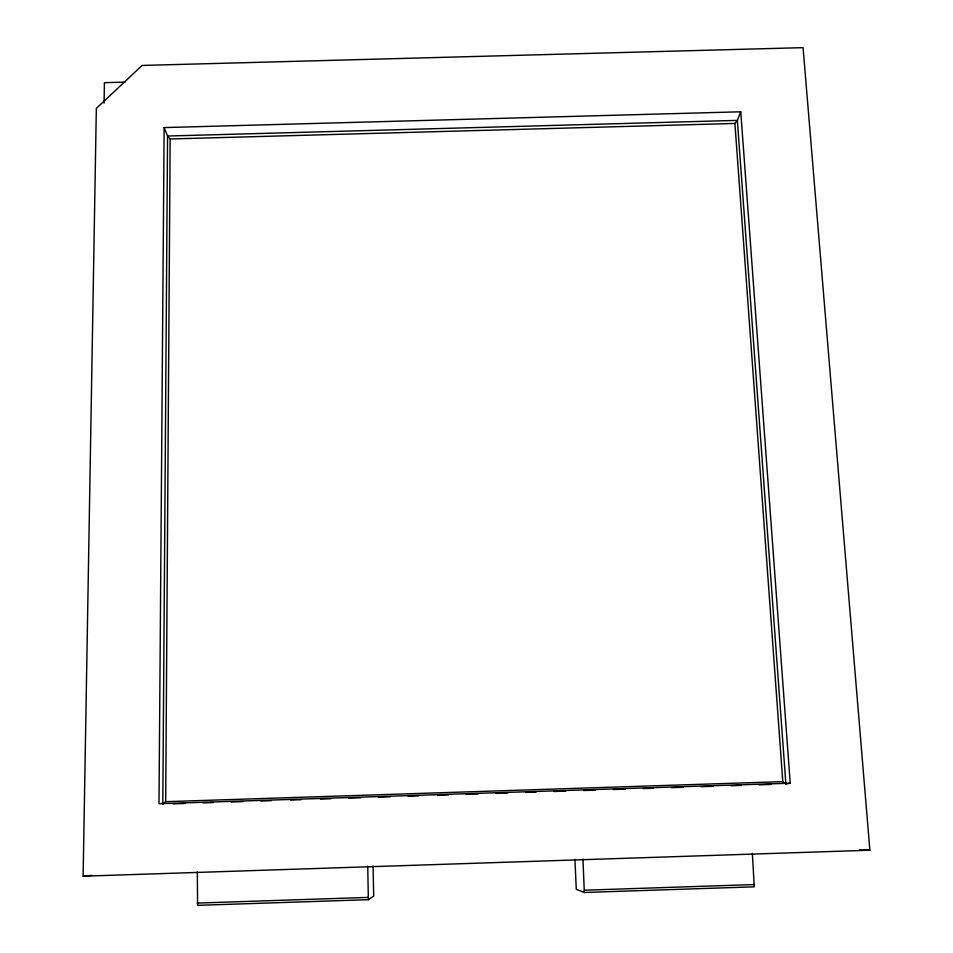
<?xml version="1.0" encoding="UTF-8"?>
<svg xmlns="http://www.w3.org/2000/svg" width="953" height="953" viewBox="0 0 953 953"><rect width="100%" height="100%" fill="white"/><g stroke="black" fill="none" stroke-linecap="round" stroke-linejoin="round"><path stroke-width="1.43" d="M373.088 866.003L373.683 896.046L368.489 899.668L197.581 905.35L197.331 871.685M164.142 127.583L158.996 803.713L790.228 783.199L740.743 111.787L164.142 127.583L167.561 136.029L170.158 138.971L165.691 801.676L162.796 804.201L167.561 136.029L737.348 120.376L740.743 111.787M104.08 103.15L104.413 82.661L124.998 82.113M83.125 876.2L96.336 108.392L142.104 65.447L803.057 47.65L869.875 850.219L83.125 876.2L91.893 875.354M752.37 853.423L754.252 886.826L584.332 892.485L582.95 859.022M785.88 783.95L782.794 781.627L734.906 123.449L737.348 120.376L785.88 783.95L790.228 783.199M197.247 903.087L368.323 897.392L368.489 899.668M584.403 890.209L754.49 884.551M165.691 801.676L782.794 781.627M173.208 803.855L185.108 803.474M202.953 802.891L213.365 802.557M231.21 801.973L243.098 801.58M260.943 801.008L271.355 800.663M290.689 800.043L301.1 799.698M320.434 799.079L330.834 798.733M348.679 798.149L360.579 797.768M378.424 797.184L390.325 796.803M408.17 796.22L418.581 795.886M437.904 795.255L448.315 794.921M466.16 794.337L478.061 793.956M495.905 793.372L507.794 792.979M525.639 792.408L536.051 792.062M553.896 791.49L565.796 791.097M583.641 790.514L595.542 790.132M613.387 789.549L625.275 789.167M643.12 788.584L653.532 788.25M671.377 787.666L683.277 787.285M701.122 786.701L713.011 786.32M730.856 785.737L741.267 785.391M759.112 784.819L771.013 784.426M170.158 138.971L734.906 123.449M859.499 849.981L869.875 850.219M584.332 892.485L576.279 889.316L574.921 859.344M367.727 866.063L368.323 897.392"/></g></svg>
